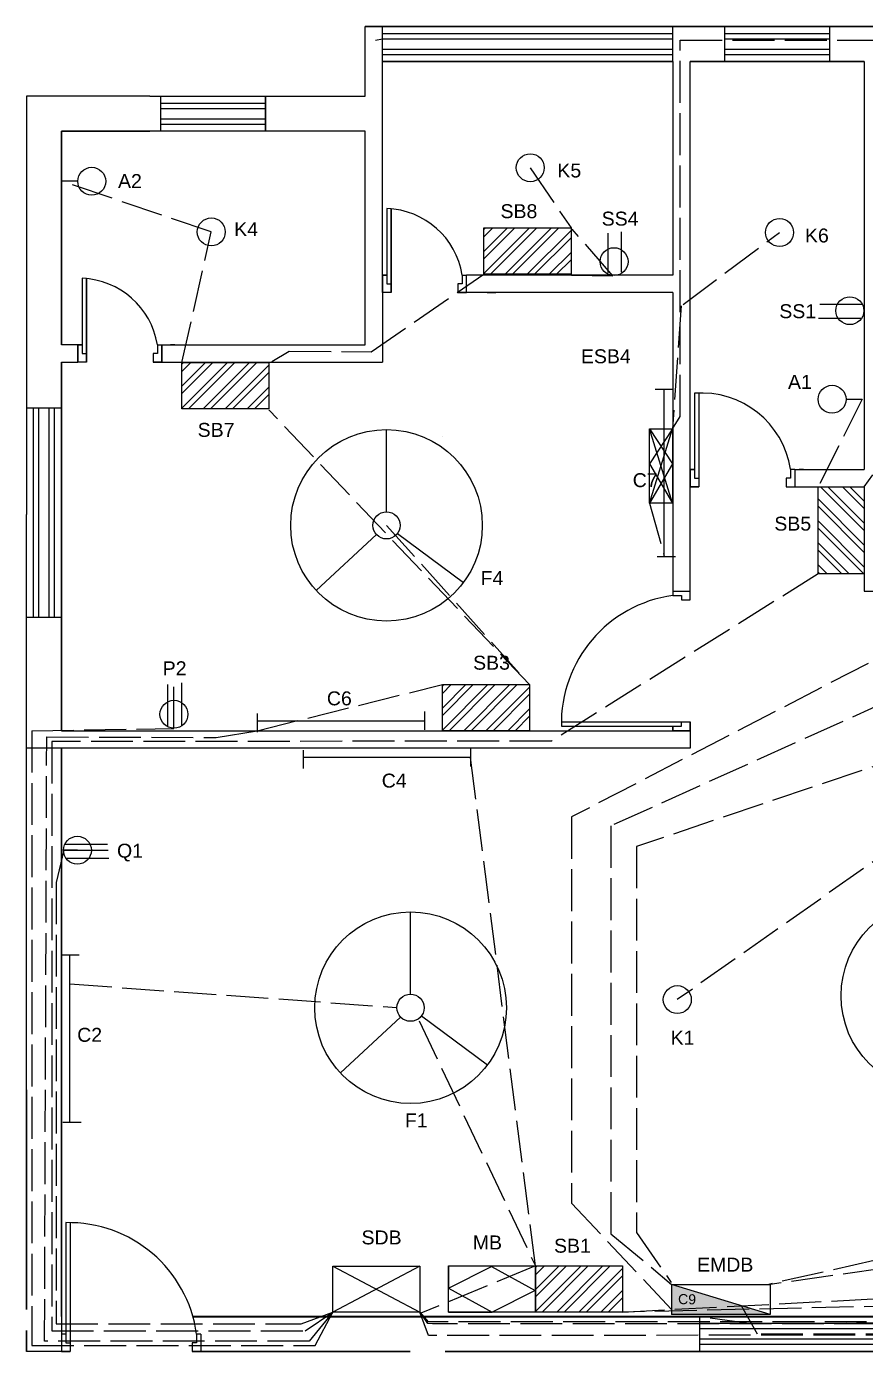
# Model space of a CAD drawing. Header units: millimetres. Extents: x 3825 to 4342, y 1227 to 2179.
# Drawn here: x 3824.5 to 4065.1, y 1226.6 to 1606.6 of the extents above; entities that cross this region are included whole.
import ezdxf

# ---------------------------------------------------------------- set-up
doc = ezdxf.new("R2010")
doc.units = ezdxf.units.MM
doc.linetypes.add('ACAD_ISO02W100', pattern=[15, 12, -3])
for name, color, linetype in [('conduit', 7, 'ACAD_ISO02W100'), ('doors', 6, 'Continuous'), ('emconduit', 1, 'ACAD_ISO02W100'), ('emfittings', 7, 'Continuous'), ('fittinglabels', 7, 'Continuous'), ('fittings', 7, 'Continuous'), ('windows', 40, 'Continuous')]:
    doc.layers.add(name, color=color, linetype=linetype)
doc.styles.get("Standard").update_dxf_attribs({"font": 'arial.ttf'})

msp = doc.modelspace()

# ---------------------------------------------------------------- hatches: boundary and pattern name
at = {"layer": 'emfittings', "true_color": 0x000000}
h = msp.add_hatch(color=18, dxfattribs=at)
h.dxf.hatch_style = 1
h.paths.add_polyline_path([(4009.5, 1245.82), (4009.5, 1237.15), (4037.74, 1237.15)])
at = {"layer": 'fittings'}
h = msp.add_hatch(dxfattribs=at)
h.set_pattern_fill('ANSI32', color=256, scale=0.468168)
h.set_pattern_definition([(45, (2575.697, 1019.7105), (-3.1532, 3.1532), []), (45, (2577.799, 1019.7105), (-3.1532, 3.1532), [])])
h.paths.add_polyline_path([(3955.69, 1548.77), (3955.69, 1535.54), (3980.64, 1535.54), (3980.64, 1548.77)])
h = msp.add_hatch(dxfattribs=at)
h.set_pattern_fill('ANSI32', color=256, scale=0.468168)
h.set_pattern_definition([(45, (2489.0845, 981.108), (-3.1532, 3.1532), []), (45, (2491.1866, 981.108), (-3.1532, 3.1532), [])])
h.paths.add_polyline_path([(3869.08, 1510.16), (3869.08, 1496.94), (3894.03, 1496.94), (3894.03, 1510.16)])
h = msp.add_hatch(dxfattribs=at)
h.set_pattern_fill('ANSI32', color=256, scale=0.468168, angle=90)
h.set_pattern_definition([(135, (4580.563, 69.618), (-3.1532, -3.1532), []), (135, (4580.563, 71.7203), (-3.1532, -3.1532), [])])
h.paths.add_polyline_path([(4051.51, 1449.61), (4064.73, 1449.61), (4064.73, 1474.56), (4051.51, 1474.56)])
h = msp.add_hatch(dxfattribs=at)
h.set_pattern_fill('ANSI32', color=256, scale=0.468168)
h.set_pattern_definition([(45, (2563.7883, 888.7852), (-3.1532, 3.1532), []), (45, (2565.8904, 888.7852), (-3.1532, 3.1532), [])])
h.paths.add_polyline_path([(3943.78, 1417.84), (3943.78, 1404.61), (3968.73, 1404.61), (3968.73, 1417.84)])
h = msp.add_hatch(dxfattribs=at)
h.set_pattern_fill('ANSI32', color=256, scale=0.468168)
h.set_pattern_definition([(45, (2590.474, 722.0536), (-3.1532, 3.1532), []), (45, (2592.576, 722.0536), (-3.1532, 3.1532), [])])
h.paths.add_polyline_path([(3970.47, 1251.11), (3970.47, 1237.88), (3995.42, 1237.88), (3995.42, 1251.11)])

# ---------------------------------------------------------------- linework, layer by layer
for p, q in [((3921.61, 1586.56), (3921.61, 1606.56)), ((3926.61, 1606.56), (3921.61, 1606.56)), ((3926.61, 1535.29), (3926.61, 1596.56)), ((3926.61, 1596.56), (4009.83, 1596.56)), ((4009.83, 1596.56), (4009.83, 1535.29)), ((4064.73, 1596.56), (4014.83, 1596.56)), ((4014.83, 1530.29), (4014.83, 1596.56)), ((4064.73, 1596.56), (4064.73, 1479.56)), ((4064.73, 1596.56), (4064.73, 1479.56)), ((3859.89, 1586.56), (3824.52, 1586.56)), ((3824.52, 1586.56), (3824.52, 1466.57)), ((3859.89, 1586.56), (3894.22, 1586.56)), ((3894.22, 1586.56), (3921.61, 1586.56)), ((3834.52, 1576.56), (3834.52, 1515.29)), ((3921.61, 1576.56), (3834.52, 1576.56)), ((3834.52, 1576.56), (3859.89, 1576.56)), ((3921.61, 1515.29), (3921.61, 1576.56)), ((3926.61, 1535.29), (3926.61, 1530.29)), ((4009.83, 1535.29), (3950.7, 1535.29)), ((3950.7, 1530.29), (3950.7, 1535.29)), ((3959.11, 1535.29), (3957.86, 1535.29)), ((3926.61, 1530.29), (3926.61, 1510.29)), ((4009.83, 1530.29), (3950.7, 1530.29)), ((3956.61, 1530.29), (3959.11, 1530.29)), ((4009.83, 1530.29), (4009.83, 1444.63)), ((4009.83, 1530.29), (4009.83, 1444.63)), ((4014.83, 1479.56), (4014.83, 1530.29)), ((4014.83, 1479.56), (4014.83, 1530.29)), ((3839.2, 1515.29), (3834.52, 1515.29)), ((3839.2, 1515.29), (3839.2, 1510.29)), ((3863.29, 1515.29), (3921.61, 1515.29)), ((3863.29, 1515.29), (3863.29, 1510.29)), ((3867.02, 1515.29), (3865.77, 1515.29)), ((3887.73, 1515.38), (3887.73, 1515.36)), ((3834.52, 1510.29), (3834.52, 1404.61)), ((3834.52, 1510.29), (3839.2, 1510.29)), ((3863.29, 1510.29), (3921.61, 1510.29)), ((3863.29, 1510.29), (3926.61, 1510.29)), ((3864.52, 1510.29), (3867.02, 1510.29)), ((4014.83, 1479.56), (4014.83, 1474.56)), ((4044.85, 1479.56), (4064.73, 1479.56)), ((4044.85, 1479.56), (4044.85, 1474.56)), ((4047.33, 1479.56), (4046.08, 1479.56)), ((4047.33, 1479.56), (4046.08, 1479.56)), ((4014.83, 1444.63), (4014.83, 1474.56)), ((4014.83, 1444.63), (4014.83, 1474.56)), ((4044.83, 1474.56), (4047.33, 1474.56)), ((4044.83, 1474.56), (4047.33, 1474.56)), ((4044.85, 1474.56), (4064.73, 1474.56)), ((4044.85, 1474.56), (4064.73, 1474.56)), ((4064.73, 1474.56), (4064.73, 1444.63)), ((4064.73, 1474.56), (4064.73, 1444.63)), ((4009.83, 1444.63), (4014.83, 1444.63)), ((4064.73, 1444.63), (4069.73, 1444.63)), ((4064.73, 1444.63), (4069.73, 1444.63)), ((3834.52, 1404.61), (3921.61, 1404.61)), ((3921.61, 1404.61), (4009.83, 1404.61)), ((4014.83, 1404.61), (4009.83, 1404.61)), ((4014.83, 1404.61), (4014.83, 1399.61)), ((4014.83, 1404.61), (4014.83, 1399.61)), ((3834.52, 1399.61), (3834.52, 1236.56)), ((3834.52, 1399.61), (3834.52, 1236.56)), ((4009.83, 1399.61), (3834.52, 1399.61)), ((4009.83, 1399.61), (3834.52, 1399.61)), ((4014.83, 1399.61), (4009.83, 1399.61)), ((3824.52, 1238.57), (3824.52, 1346.57)), ((3824.52, 1238.57), (3824.52, 1346.57)), ((3824.52, 1238.57), (3824.52, 1346.57)), ((3824.52, 1238.57), (3824.52, 1346.57)), ((3824.52, 1238.57), (3824.52, 1346.57)), ((3824.52, 1238.57), (3824.52, 1346.57)), ((3824.52, 1238.57), (3824.52, 1346.57)), ((3824.52, 1238.57), (3824.52, 1346.57)), ((3824.52, 1301.57), (3824.52, 1238.57)), ((3824.52, 1301.57), (3824.52, 1238.57)), ((3824.52, 1301.57), (3824.52, 1238.57)), ((3824.52, 1301.57), (3824.52, 1238.57)), ((3834.52, 1236.56), (3834.52, 1226.57)), ((3834.52, 1236.56), (3834.52, 1226.57)), ((3872.24, 1236.57), (4211.17, 1236.57)), ((3872.24, 1236.57), (3987.47, 1236.57)), ((3872.25, 1236.56), (4211.17, 1236.56)), ((3897.47, 1236.57), (3897.47, 1236.56)), ((3927.47, 1236.57), (3927.47, 1236.56)), ((3957.47, 1236.57), (3957.47, 1236.56)), ((3987.47, 1236.57), (3987.47, 1236.56)), ((3824.52, 1226.57), (3824.52, 1232.57)), ((3824.52, 1232.57), (3824.52, 1226.57)), ((3824.52, 1226.57), (3824.52, 1232.57)), ((3824.52, 1226.57), (3824.52, 1232.57)), ((3824.52, 1232.57), (3824.52, 1226.57)), ((3824.52, 1226.57), (3824.52, 1232.57)), ((3824.52, 1226.57), (3824.52, 1232.57)), ((3824.52, 1232.57), (3824.52, 1226.57)), ((3824.52, 1226.57), (3824.52, 1232.57)), ((3824.52, 1226.57), (3824.52, 1232.57)), ((3824.52, 1232.57), (3824.52, 1226.57)), ((3824.52, 1226.57), (3824.52, 1232.57)), ((3834.52, 1226.57), (3824.52, 1226.57)), ((3834.52, 1226.57), (3824.52, 1226.57)), ((3834.52, 1226.57), (3824.52, 1226.57)), ((3834.52, 1226.57), (3824.52, 1226.57)), ((3834.52, 1226.57), (3837.02, 1226.57)), ((3834.52, 1226.57), (3837.02, 1226.57)), ((3872.04, 1226.57), (3934.52, 1226.57)), ((3934.52, 1226.57), (3872.04, 1226.57)), ((3872.04, 1226.57), (3934.52, 1226.57)), ((3872.04, 1226.57), (3934.52, 1226.57)), ((3934.52, 1226.57), (3872.04, 1226.57)), ((3872.04, 1226.57), (3934.52, 1226.57)), ((3872.04, 1226.57), (3934.52, 1226.57)), ((3934.52, 1226.57), (3872.04, 1226.57)), ((3872.04, 1226.57), (3934.52, 1226.57)), ((3872.04, 1226.57), (3934.52, 1226.57)), ((3934.52, 1226.57), (3872.04, 1226.57)), ((3872.04, 1226.57), (3934.52, 1226.57)), ((3944.52, 1226.57), (4277, 1226.57)), ((3944.52, 1226.57), (4277, 1226.57)), ((3944.52, 1226.57), (4277, 1226.57)), ((3944.52, 1226.57), (4277, 1226.57))]:
    msp.add_line(p, q)
at = {"color": 215, "true_color": 0xa953a0}
for p, q in [((3835.77, 1263.52), (3835.77, 1229.07)), ((3837.02, 1263.5), (3837.02, 1226.57)), ((3834.52, 1231.57), (3834.52, 1226.57)), ((3834.52, 1231.57), (3834.52, 1226.57)), ((3834.52, 1231.57), (3834.52, 1226.57)), ((3834.52, 1231.57), (3834.52, 1226.57)), ((3873.29, 1231.57), (3873.29, 1229.07)), ((3874.54, 1231.57), (3873.29, 1231.57)), ((3874.54, 1231.57), (3874.54, 1226.57)), ((3835.77, 1229.07), (3837.02, 1229.07)), ((3872.04, 1229.07), (3872.04, 1226.57)), ((3873.29, 1229.07), (3872.04, 1229.07)), ((3837.02, 1226.57), (3834.52, 1226.57)), ((3872.04, 1226.57), (3874.54, 1226.57))]:
    msp.add_line(p, q, dxfattribs=at)
for points in [[(3921.61, 1606.56), (4144.12, 1606.56)], [(4144.12, 1606.56), (3921.61, 1606.56)], [(4144.12, 1606.56), (3921.61, 1606.56)], [(4144.12, 1606.56), (3921.61, 1606.56)], [(4144.12, 1606.56), (3926.61, 1606.56)], [(4144.12, 1606.56), (3926.61, 1606.56)], [(4144.12, 1606.56), (3926.61, 1606.56)], [(4144.12, 1606.56), (3926.61, 1606.56)], [(4064.73, 1596.56), (4014.83, 1596.56)], [(4014.83, 1596.56), (4064.73, 1596.56)], [(4064.73, 1596.56), (4014.83, 1596.56)], [(3834.52, 1576.56), (3834.52, 1515.29)], [(3834.52, 1515.29), (3834.52, 1576.56)], [(3834.52, 1576.56), (3834.52, 1515.29)], [(3834.52, 1510.29), (3834.52, 1404.61)], [(3834.52, 1404.61), (3834.52, 1510.29)], [(3834.52, 1510.29), (3834.52, 1404.61)], [(3824.52, 1238.57), (3824.52, 1466.57)], [(3824.52, 1238.57), (3824.52, 1466.57)], [(3824.52, 1238.57), (3824.52, 1466.57)], [(3824.52, 1238.57), (3824.52, 1466.57)], [(3834.52, 1236.57), (3834.52, 1399.61)], [(3834.52, 1399.61), (3834.52, 1291.57)], [(3834.52, 1399.61), (3834.52, 1236.56)], [(3834.52, 1236.57), (3834.52, 1399.61)], [(4211.17, 1236.57), (3872.24, 1236.57)], [(4211.17, 1236.57), (3872.24, 1236.57)], [(3872.25, 1236.56), (4211.17, 1236.56)], [(3837.02, 1226.57), (3824.52, 1226.57), (3824.52, 1232.57)], [(3837.02, 1226.57), (3824.52, 1226.57), (3824.52, 1232.57)], [(3824.52, 1226.57), (3824.52, 1232.57)], [(3824.52, 1226.57), (3824.52, 1232.57)], [(3837.02, 1226.57), (3824.52, 1226.57), (3824.52, 1232.57)], [(3837.02, 1226.57), (3824.52, 1226.57), (3824.52, 1232.57)], [(3824.52, 1226.57), (3824.52, 1232.57)], [(3824.52, 1226.57), (3824.52, 1232.57)], [(3837.02, 1226.57), (3824.52, 1226.57), (3824.52, 1232.57)], [(3837.02, 1226.57), (3824.52, 1226.57), (3824.52, 1232.57)], [(3824.52, 1226.57), (3824.52, 1232.57)], [(3824.52, 1226.57), (3824.52, 1232.57)], [(3837.02, 1226.57), (3824.52, 1226.57), (3824.52, 1232.57)], [(3837.02, 1226.57), (3824.52, 1226.57), (3824.52, 1232.57)], [(3824.52, 1226.57), (3824.52, 1232.57)], [(3824.52, 1226.57), (3824.52, 1232.57)], [(3934.52, 1226.57), (3872.04, 1226.57)], [(3934.52, 1226.57), (3872.04, 1226.57)], [(3934.52, 1226.57), (3872.04, 1226.57)], [(3934.52, 1226.57), (3872.04, 1226.57)], [(3934.52, 1226.57), (3872.04, 1226.57)], [(3934.52, 1226.57), (3872.04, 1226.57)], [(3934.52, 1226.57), (3872.04, 1226.57)], [(3934.52, 1226.57), (3872.04, 1226.57)], [(3934.52, 1226.57), (3872.04, 1226.57)], [(3934.52, 1226.57), (3872.04, 1226.57)], [(3934.52, 1226.57), (3872.04, 1226.57)], [(3934.52, 1226.57), (3872.04, 1226.57)], [(3934.52, 1226.57), (3872.04, 1226.57)], [(3934.52, 1226.57), (3872.04, 1226.57)], [(3934.52, 1226.57), (3872.04, 1226.57)], [(3934.52, 1226.57), (3872.04, 1226.57)], [(4277, 1226.57), (3944.52, 1226.57)], [(4277, 1226.57), (3944.52, 1226.57)], [(4277, 1226.57), (3944.52, 1226.57)], [(4277, 1226.57), (3944.52, 1226.57)]]:
    msp.add_lwpolyline(points)
msp.add_lwpolyline([(3835.77, 1231.57), (3834.52, 1231.57)], dxfattribs=at)
msp.add_arc((3836.62, 1226.51), 37.02, 7.8589, 91.315, dxfattribs=at)
at = {"layer": 'conduit'}
for p, q in [((3924.57, 1602.63), (3926.61, 1603.06)), ((3968.95, 1566.05), (3980.64, 1548.77)), ((3877.49, 1547.65), (3834.61, 1562.18)), ((3992.68, 1535.07), (3980.94, 1548.44)), ((3923.31, 1513.23), (3955.69, 1535.54)), ((3980.81, 1535.21), (3992.68, 1535.07)), ((3894.83, 1510.46), (3899.87, 1513.48)), ((3899.87, 1513.48), (3923.31, 1513.23)), ((4064.13, 1499.66), (4051.51, 1474.56)), ((3968.73, 1417.84), (3894.04, 1496.59)), ((3943.82, 1489.03), (3943.82, 1489.03)), ((4064.73, 1474.56), (4067.18, 1478.03)), ((3927.74, 1463.49), (3968.73, 1417.84)), ((4051.51, 1449.61), (3975.02, 1401.6)), ((3866.8, 1405.2), (3866.8, 1418.3)), ((3890.62, 1404.61), (3943.78, 1417.84)), ((3826.08, 1404.6), (3866.8, 1405.2)), ((3826.08, 1404.6), (3826.08, 1228.33)), ((3829.69, 1229.58), (3830.33, 1402.86)), ((3830.33, 1402.86), (3878.94, 1402.61)), ((3878.94, 1402.61), (3890.62, 1404.61)), ((3975.02, 1401.6), (3831.74, 1401.5)), ((3831.74, 1401.5), (3831.74, 1232.5)), ((3970.47, 1251.11), (3951.8, 1396.99)), ((3835.23, 1370.33), (3833, 1361.09)), ((3833, 1361.09), (3833, 1234.5)), ((3836.98, 1331.98), (3930.66, 1325.24)), ((3937.08, 1321.39), (3970.47, 1251.11)), ((3970.47, 1251.11), (3937.6, 1237.55)), ((3995.42, 1237.88), (4116.33, 1244.27)), ((4181.65, 1242.01), (3995.42, 1237.88)), ((3903.31, 1234.5), (3912.35, 1237.85)), ((3904.46, 1232.5), (3912.35, 1237.85)), ((3912.35, 1237.85), (3905.6, 1229.58)), ((3907.29, 1228.33), (3912.35, 1237.85)), ((3937.3, 1237.87), (3937.31, 1237.84)), ((3939.81, 1231.13), (3937.3, 1237.85)), ((3937.3, 1237.85), (3939.68, 1235.09)), ((3939.55, 1234.57), (3937.6, 1237.55)), ((4140.41, 1235.09), (3939.68, 1235.09)), ((3831.74, 1232.5), (3904.46, 1232.5)), ((3833, 1234.5), (3903.31, 1234.5)), ((3940.94, 1234.47), (3939.55, 1234.57)), ((4317.13, 1231.52), (3939.81, 1231.13)), ((4188.14, 1234.47), (3940.94, 1234.47)), ((3826.08, 1228.33), (3907.29, 1228.33)), ((3905.6, 1229.58), (3829.69, 1229.58))]:
    msp.add_line(p, q, dxfattribs=at)
msp.add_lwpolyline([(3869.08, 1510.16), (3877.49, 1547.65)], dxfattribs=at)
at = {"layer": 'doors'}
for p, q in [((3927.86, 1554.34), (3927.86, 1532.79)), ((3927.86, 1554.34), (3927.86, 1532.79)), ((3929.11, 1554.26), (3929.11, 1530.29)), ((3929.11, 1554.25), (3929.11, 1530.29)), ((3926.61, 1535.29), (3927.86, 1535.29)), ((3926.61, 1530.29), (3926.61, 1535.29)), ((3926.61, 1535.29), (3927.86, 1535.29)), ((3927.86, 1535.29), (3926.61, 1535.29)), ((3926.61, 1530.29), (3926.61, 1535.29)), ((3840.45, 1534.34), (3840.45, 1512.79)), ((3840.45, 1534.34), (3840.45, 1512.79)), ((3841.7, 1534.26), (3841.7, 1510.29)), ((3841.7, 1534.25), (3841.7, 1510.29)), ((3927.86, 1532.79), (3929.11, 1532.79)), ((3927.86, 1532.79), (3929.11, 1532.79)), ((3950.7, 1530.29), (3948.2, 1530.29)), ((3839.2, 1515.29), (3840.45, 1515.29)), ((3839.2, 1510.29), (3839.2, 1515.29)), ((3839.2, 1515.29), (3840.45, 1515.29)), ((3840.45, 1515.29), (3839.2, 1515.29)), ((3839.2, 1510.29), (3839.2, 1515.29)), ((3840.45, 1512.79), (3841.7, 1512.79)), ((3840.45, 1512.79), (3841.7, 1512.79)), ((3863.29, 1510.29), (3860.79, 1510.29)), ((4016.08, 1498.62), (4016.08, 1477.06)), ((4016.08, 1498.62), (4016.08, 1477.06)), ((4016.08, 1498.62), (4016.08, 1477.06)), ((4016.08, 1498.62), (4016.08, 1477.06)), ((4017.33, 1498.53), (4017.33, 1474.56)), ((4017.33, 1498.53), (4017.33, 1474.56)), ((4017.33, 1498.52), (4017.33, 1474.56)), ((4017.33, 1498.52), (4017.33, 1474.56)), ((4014.83, 1479.56), (4016.08, 1479.56)), ((4014.83, 1474.56), (4014.83, 1479.56)), ((4014.83, 1479.56), (4016.08, 1479.56)), ((4016.08, 1479.56), (4014.83, 1479.56)), ((4014.83, 1474.56), (4014.83, 1479.56)), ((4014.83, 1479.56), (4016.08, 1479.56)), ((4014.83, 1474.56), (4014.83, 1479.56)), ((4014.83, 1479.56), (4016.08, 1479.56)), ((4016.08, 1479.56), (4014.83, 1479.56)), ((4014.83, 1474.56), (4014.83, 1479.56)), ((4014.83, 1474.56), (4017.33, 1474.56)), ((4017.33, 1474.56), (4014.83, 1474.56)), ((4014.83, 1474.56), (4017.33, 1474.56)), ((4014.83, 1474.56), (4017.33, 1474.56)), ((4017.33, 1474.56), (4014.83, 1474.56)), ((4014.83, 1474.56), (4017.33, 1474.56)), ((4014.83, 1404.61), (4014.83, 1407.11)), ((4014.83, 1407.11), (4014.83, 1404.61)), ((4009.83, 1405.86), (4009.83, 1404.61)), ((4009.83, 1404.61), (4009.83, 1405.86)), ((4014.83, 1404.61), (4009.83, 1404.61))]:
    msp.add_line(p, q, dxfattribs=at)
at = {"layer": 'doors', "color": 215, "true_color": 0xa953a0}
for p, q in [((3929.11, 1554.26), (3927.86, 1554.34)), ((3927.86, 1554.34), (3927.86, 1535.29)), ((3929.11, 1530.29), (3929.11, 1554.26)), ((3926.61, 1530.29), (3926.61, 1535.29)), ((3926.61, 1535.29), (3927.86, 1535.29)), ((3927.86, 1535.29), (3927.86, 1532.79)), ((3949.45, 1535.29), (3950.7, 1535.29)), ((3949.45, 1535.29), (3949.45, 1532.79)), ((3950.7, 1530.29), (3950.7, 1535.29)), ((3841.7, 1534.26), (3840.45, 1534.34)), ((3840.45, 1534.34), (3840.45, 1515.29)), ((3841.7, 1510.29), (3841.7, 1534.26)), ((3927.86, 1532.79), (3929.11, 1532.79)), ((3929.11, 1532.79), (3929.11, 1530.29)), ((3948.2, 1532.79), (3948.2, 1530.29)), ((3949.45, 1532.79), (3948.2, 1532.79)), ((3929.11, 1530.29), (3926.61, 1530.29)), ((3948.2, 1530.29), (3950.7, 1530.29)), ((3839.2, 1510.29), (3839.2, 1515.29)), ((3839.2, 1515.29), (3840.45, 1515.29)), ((3840.45, 1515.29), (3840.45, 1512.79)), ((3840.45, 1512.79), (3841.7, 1512.79)), ((3841.7, 1512.79), (3841.7, 1510.29)), ((3860.79, 1512.79), (3860.79, 1510.29)), ((3862.04, 1512.79), (3860.79, 1512.79)), ((3862.04, 1515.29), (3863.29, 1515.29)), ((3862.04, 1515.29), (3862.04, 1512.79)), ((3863.29, 1510.29), (3863.29, 1515.29)), ((3841.7, 1510.29), (3839.2, 1510.29)), ((3860.79, 1510.29), (3863.29, 1510.29)), ((4016.08, 1501.37), (4016.08, 1477.06)), ((4016.08, 1501.37), (4016.08, 1477.06)), ((4017.33, 1501.44), (4017.33, 1474.56)), ((4017.33, 1501.44), (4017.33, 1474.56)), ((4014.83, 1479.56), (4014.83, 1474.56)), ((4014.83, 1479.56), (4014.83, 1474.56)), ((4043.6, 1479.56), (4043.6, 1477.06)), ((4044.85, 1479.56), (4043.6, 1479.56)), ((4043.6, 1479.56), (4043.6, 1477.06)), ((4043.6, 1479.56), (4043.6, 1477.06)), ((4043.6, 1479.56), (4043.6, 1477.06)), ((4044.85, 1479.56), (4044.85, 1474.56)), ((4044.85, 1479.56), (4044.85, 1474.56)), ((4017.33, 1474.56), (4014.83, 1474.56)), ((4017.33, 1474.56), (4014.83, 1474.56)), ((4016.08, 1477.06), (4017.33, 1477.06)), ((4016.08, 1477.06), (4017.33, 1477.06)), ((4016.08, 1477.06), (4017.33, 1477.06)), ((4016.08, 1477.06), (4017.33, 1477.06)), ((4016.08, 1477.06), (4017.33, 1477.06)), ((4016.08, 1477.06), (4017.33, 1477.06)), ((4042.35, 1477.06), (4042.35, 1474.56)), ((4043.6, 1477.06), (4042.35, 1477.06)), ((4042.35, 1477.06), (4042.35, 1474.56)), ((4042.35, 1477.06), (4042.35, 1474.56)), ((4043.6, 1477.06), (4042.35, 1477.06)), ((4042.35, 1477.06), (4042.35, 1474.56)), ((4042.35, 1474.56), (4044.85, 1474.56)), ((4009.83, 1444.63), (4009.83, 1443.38)), ((4009.83, 1444.63), (4014.83, 1444.63)), ((4009.83, 1444.63), (4009.83, 1443.38)), ((4009.83, 1444.63), (4014.83, 1444.63)), ((4014.83, 1442.13), (4014.83, 1444.63)), ((4014.83, 1442.13), (4014.83, 1444.63)), ((4009.83, 1443.38), (4012.33, 1443.38)), ((4009.83, 1443.38), (4012.33, 1443.38)), ((4012.33, 1443.38), (4012.33, 1442.13)), ((4012.33, 1443.38), (4012.33, 1442.13)), ((4012.33, 1442.13), (4014.83, 1442.13)), ((4012.33, 1442.13), (4014.83, 1442.13)), ((3977.9, 1407.11), (4014.83, 1407.11)), ((3986.07, 1407.11), (4014.83, 1407.11)), ((4012.33, 1405.86), (4012.33, 1407.11)), ((4012.33, 1405.86), (4012.33, 1407.11)), ((4014.83, 1407.11), (4014.83, 1404.61)), ((3977.88, 1405.86), (4012.33, 1405.86)), ((3986.11, 1405.86), (4012.33, 1405.86)), ((4009.83, 1404.61), (4014.83, 1404.61))]:
    msp.add_line(p, q, dxfattribs=at)
for points in [[(4016.08, 1479.56), (4014.83, 1479.56)], [(4016.08, 1479.56), (4014.83, 1479.56)], [(4009.83, 1405.86), (4009.83, 1404.61)]]:
    msp.add_lwpolyline(points, dxfattribs=at)
for centre, radius, start, end in [((3927.02, 1531.63), 22.73, 9.2655, 87.8657), ((3839.61, 1511.63), 22.73, 9.2655, 87.8657), ((4018.05, 1475.6), 25.85, 8.8156, 94.3849), ((4018.05, 1475.6), 25.85, 8.8156, 94.3849), ((4014.89, 1406.71), 37.02, 97.8589, 181.315)]:
    msp.add_arc(centre, radius, start, end, dxfattribs=at)
at = {"layer": 'emconduit'}
for p, q in [((4011.98, 1494.68), (4011.98, 1602.61)), ((4011.98, 1602.61), (4151.94, 1602.61)), ((4012.76, 1526.79), (4040.43, 1547.48)), ((4012.22, 1526.48), (4009.7, 1491.18)), ((4009.7, 1491.18), (4011.98, 1494.68)), ((4003.16, 1469.87), (4007.38, 1454.58)), ((4105.75, 1444.63), (3980.83, 1379.87)), ((4126.96, 1438.08), (3992.06, 1377.3)), ((4149.3, 1422.03), (3999.44, 1371.4)), ((4113.56, 1399.61), (4011.12, 1327.49)), ((3980.83, 1379.87), (3980.83, 1269.08)), ((3992.06, 1377.3), (3992.06, 1260.3)), ((3999.44, 1371.4), (3999.44, 1260.67)), ((3980.83, 1269.08), (4009.5, 1238.63)), ((3992.06, 1260.3), (4009.5, 1245.82)), ((3999.44, 1260.67), (4009.37, 1246.33)), ((4096.82, 1259.31), (4037.34, 1245.82)), ((4100.31, 1254.66), (4037.74, 1245.82)), ((4034.09, 1231.52), (4029.48, 1239.68)), ((4032.42, 1234.47), (4017.47, 1236.57)), ((4314.52, 1236.57), (4032.42, 1234.47)), ((4317.13, 1231.52), (4034.09, 1231.52))]:
    msp.add_line(p, q, dxfattribs=at)
at = {"layer": 'emfittings'}
for p, q in [((4009.7, 1491.18), (4003.16, 1481.15)), ((4009.7, 1469.87), (4003.16, 1491.18)), ((4003.16, 1491.18), (4009.7, 1481.15)), ((4003.16, 1469.87), (4009.7, 1491.18)), ((4003.16, 1481.15), (4009.7, 1469.87)), ((4009.7, 1481.15), (4003.16, 1469.87)), ((4009.5, 1245.82), (4037.74, 1245.82)), ((4037.74, 1237.15), (4009.5, 1245.82)), ((4009.5, 1245.82), (4009.5, 1237.15)), ((4037.74, 1237.15), (4009.5, 1237.15))]:
    msp.add_line(p, q, dxfattribs=at)
msp.add_lwpolyline([(4009.7, 1491.18), (4009.7, 1469.87), (4003.16, 1469.87), (4003.16, 1491.18)], close=True, dxfattribs=at)
msp.add_lwpolyline([(4009.5, 1245.82), (4037.74, 1245.82), (4037.74, 1237.15)], dxfattribs=at)
at = {"layer": 'fittings'}
for p, q in [((3839.24, 1562.18), (3834.61, 1562.18)), ((3991.3, 1535.81), (3991.3, 1547.28)), ((3995.13, 1536.09), (3995.13, 1547.69)), ((4064.06, 1526.83), (4052.02, 1526.83)), ((4063.77, 1522.81), (4051.59, 1522.81)), ((4004.73, 1502.58), (4010.04, 1502.58)), ((4007.38, 1494.24), (4007.38, 1502.58)), ((4007.38, 1454.58), (4007.38, 1502.58)), ((4059.51, 1499.66), (4064.13, 1499.66)), ((4007.38, 1454.58), (4007.38, 1494.24)), ((3927.74, 1467.4), (3927.74, 1490.97)), ((3924.88, 1460.84), (3907.61, 1444.79)), ((3930.87, 1461.17), (3949.81, 1447.13)), ((4005.33, 1454.58), (4010.63, 1454.58)), ((3865.01, 1405.85), (3865.01, 1417.89)), ((3869.04, 1406.14), (3869.04, 1418.32)), ((3938.62, 1410.11), (3938.62, 1404.81)), ((3890.62, 1409.52), (3890.62, 1404.21)), ((3890.62, 1407.46), (3930.27, 1407.46)), ((3890.62, 1407.46), (3938.62, 1407.46)), ((3930.27, 1407.46), (3938.62, 1407.46)), ((3903.8, 1399.04), (3903.8, 1393.74)), ((3951.8, 1399.64), (3951.8, 1394.33)), ((3903.8, 1396.99), (3943.45, 1396.99)), ((3903.8, 1396.99), (3951.8, 1396.99)), ((3943.45, 1396.99), (3951.8, 1396.99)), ((3835.65, 1372.1), (3847.7, 1372.1)), ((3839.13, 1370.33), (3835.23, 1370.33)), ((3835.23, 1370.33), (3847.97, 1370.33)), ((3835.94, 1368.08), (3848.13, 1368.08)), ((3934.64, 1329.06), (3934.64, 1352.63)), ((3834.33, 1340.33), (3839.63, 1340.33)), ((3836.98, 1331.98), (3836.98, 1340.33)), ((3836.98, 1292.33), (3836.98, 1340.33)), ((3836.98, 1292.33), (3836.98, 1331.98)), ((3931.78, 1322.5), (3914.51, 1306.45)), ((3937.77, 1322.83), (3956.71, 1308.79)), ((3834.92, 1292.33), (3840.23, 1292.33)), ((3912.35, 1251.08), (3937.3, 1237.87)), ((3937.3, 1251.08), (3912.35, 1237.87)), ((3945.52, 1251.11), (3945.52, 1244.77)), ((3945.52, 1244.77), (3957.8, 1250.95)), ((3957.8, 1250.95), (3970.33, 1244.06)), ((3945.52, 1244.77), (3958.05, 1237.88)), ((3970.33, 1244.06), (3958.05, 1237.88)), ((3945.52, 1237.88), (3958.05, 1237.88))]:
    msp.add_line(p, q, dxfattribs=at)
for points in [[(3955.69, 1548.77), (3980.64, 1548.77), (3980.64, 1535.54), (3955.69, 1535.54)], [(3869.08, 1510.16), (3894.03, 1510.16), (3894.03, 1496.94), (3869.08, 1496.94)], [(4051.51, 1449.61), (4051.51, 1474.56), (4064.73, 1474.56), (4064.73, 1449.61)], [(3943.78, 1417.84), (3968.73, 1417.84), (3968.73, 1404.61), (3943.78, 1404.61)], [(3912.35, 1251.08), (3937.3, 1251.08), (3937.3, 1237.85), (3912.35, 1237.85)], [(3945.52, 1251.11), (3970.47, 1251.11), (3970.47, 1237.88), (3945.52, 1237.88)], [(3970.47, 1251.11), (3995.42, 1251.11), (3995.42, 1237.88), (3970.47, 1237.88)]]:
    msp.add_lwpolyline(points, close=True, dxfattribs=at)
for centre, radius in [((3968.95, 1566.05), 4.01), ((3843.24, 1562.18), 4), ((3877.49, 1547.65), 4.01), ((4040.43, 1547.48), 4.01), ((3992.99, 1539.12), 4), ((4060.59, 1525.06), 4), ((4055.51, 1499.66), 4), ((3927.74, 1463.49), 27.47), ((3927.74, 1463.49), 3.9), ((3866.79, 1409.32), 4), ((3839.13, 1370.33), 4), ((4085.54, 1328.6), 27.47), ((3934.64, 1325.16), 27.47), ((4011.12, 1327.49), 4.01), ((3934.64, 1325.16), 3.9)]:
    msp.add_circle(centre, radius, dxfattribs=at)
at = {"layer": 'windows', "color": 31, "true_color": 0xfecc66}
for p, q in [((3926.61, 1596.56), (3926.61, 1606.56)), ((4009.83, 1596.56), (4009.83, 1606.56)), ((4024.74, 1596.56), (4024.74, 1606.56)), ((4054.74, 1606.56), (4054.74, 1596.56)), ((3863.07, 1576.56), (3863.07, 1586.56)), ((3893.07, 1586.56), (3893.07, 1576.56)), ((3834.52, 1399.61), (3824.52, 1399.61)), ((4017.47, 1236.57), (4017.47, 1226.57))]:
    msp.add_line(p, q, dxfattribs=at)
at = {"layer": 'windows'}
for p, q in [((3953.06, 1606.56), (3987.39, 1606.56)), ((4054.74, 1606.56), (4054.74, 1596.56)), ((4009.83, 1596.56), (3926.61, 1596.56)), ((3859.89, 1586.56), (3894.22, 1586.56)), ((3893.07, 1576.56), (3893.07, 1586.56)), ((3834.52, 1497.11), (3824.52, 1497.11)), ((3834.52, 1497.11), (3824.52, 1497.11)), ((3834.52, 1437.11), (3824.52, 1437.11)), ((3834.52, 1437.11), (3824.52, 1437.11)), ((4017.47, 1236.57), (4017.47, 1236.56))]:
    msp.add_line(p, q, dxfattribs=at)
at = {"layer": 'windows', "color": 31, "true_color": 0xfecc66}
for points in [[(3926.61, 1604.56), (4009.83, 1604.56)], [(4024.74, 1604.56), (4054.74, 1604.56)], [(3926.61, 1603.06), (4009.83, 1603.06)], [(3926.61, 1600.06), (4009.83, 1600.06)], [(4024.74, 1603.06), (4054.74, 1603.06)], [(4024.74, 1600.06), (4054.74, 1600.06)], [(3926.61, 1598.56), (4009.83, 1598.56)], [(4024.74, 1598.56), (4054.74, 1598.56)], [(3863.07, 1584.56), (3893.07, 1584.56)], [(3863.07, 1583.06), (3893.07, 1583.06)], [(3863.07, 1580.06), (3893.07, 1580.06)], [(3863.07, 1578.56), (3893.07, 1578.56)], [(3826.52, 1437.11), (3826.52, 1497.11)], [(3826.52, 1437.11), (3826.52, 1497.11)], [(3828.02, 1437.11), (3828.02, 1497.11)], [(3828.02, 1437.11), (3828.02, 1497.11)], [(3831.02, 1437.11), (3831.02, 1497.11)], [(3831.02, 1437.11), (3831.02, 1497.11)], [(3832.52, 1437.11), (3832.52, 1497.11)], [(3832.52, 1437.11), (3832.52, 1497.11)], [(4107.47, 1234.57), (4017.47, 1234.57)], [(4107.47, 1233.07), (4017.47, 1233.07)], [(4107.47, 1230.07), (4017.47, 1230.07)], [(4107.47, 1228.57), (4017.47, 1228.57)]]:
    msp.add_lwpolyline(points, dxfattribs=at)
at = {"layer": 'windows'}
for points in [[(4009.83, 1596.56), (3926.61, 1596.56)], [(3926.61, 1596.56), (4009.83, 1596.56)], [(4009.83, 1596.56), (3926.61, 1596.56)]]:
    msp.add_lwpolyline(points, dxfattribs=at)

# ---------------------------------------------------------------- texts
at = {"layer": 'conduit'}
msp.add_text('C9', height=2.891, rotation=358.9405, dxfattribs=at).set_placement((4011.31, 1240.17))
at = {"layer": 'fittinglabels', "char_height": 4}
for s, width, gutter_width, heights, insert, attachment_point in [('K5', 6.6164, 12.5, [0], (3976.73, 1567.26), 1), ('A2', 6.1268, 12.5, [0], (3850.76, 1564.23), 1), ('SB8', 10.7865, 12.5, [3.96], (3960.43, 1555.59), 1), ('K4', 6.6164, 12.5, [0], (3884.08, 1550.43), 1), ('SS4', 6.3911, 12.5, [2.59], (3989.44, 1553.46), 1), ('K6', 6.6164, 12.5, [0], (4047.72, 1548.62), 1), ('SS1', 9.9847, 12.5, [0], (4050.93, 1526.91), 3), ('ESB4', 9.9942, 12.5, [0], (3983.48, 1513.98), 1), ('A1', 6.1268, 12.5, [0], (4042.85, 1506.62), 1), ('SB7', 10.7865, 12.5, [3.5], (3873.6, 1492.87), 1), ('C7', 12.5171, 12.5, [0], (3998.34, 1478.46), 1), ('SB5', 10.7865, 12.5, [3.5], (4038.94, 1465.99), 1), ('F4', 7.0647, 12.5, [0], (3954.72, 1450.36), 1), ('SB3', 10.7865, 12.5, [3.5], (3952.57, 1426.1), 1), ('P2', 9.9847, 12.5, [0], (3863.57, 1424.5), 1), ('C6', 12.5171, 12.5, [0], (3910.65, 1415.88), 1), ('C4', 12.5171, 12.5, [0], (3926.37, 1392.29), 1), ('Q1', 8.1972, 20, [0], (3850.48, 1372.19), 1), ('C2', 12.5171, 12.5, [0], (3839.05, 1319.39), 1), ('K1', 10.0851, 12.5, [0], (4009.2, 1318.55), 1), ('F1', 18.96, 22.66, [0], (3933.02, 1294.84), 1), ('SDB', 15.0863, 12.5, [0], (3920.58, 1261.29), 1), ('MB', 11.3147, 12.5, [0], (3952.49, 1259.84), 1), ('SB1', 11.4259, 12.5, [0], (3975.77, 1258.91), 1), ('EMDB', 12.8042, 12.5, [0], (4016.79, 1253.49), 1)]:
    msp.add_mtext_dynamic_manual_height_columns(s, width=width, gutter_width=gutter_width, heights=heights, dxfattribs=dict(at, insert=insert, attachment_point=attachment_point))

doc.saveas('drawing.dxf')
